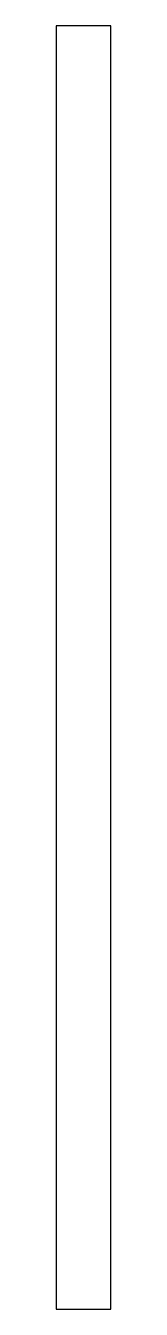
# Model space of a CAD drawing. Header units: metres. Extents: x -3 to 3, y -75 to 75.
import ezdxf

# ---------------------------------------------------------------- set-up
doc = ezdxf.new("R2010")
doc.units = ezdxf.units.M
doc.layers.add('WIRE_CHANNEL', color=7, linetype='Continuous')

msp = doc.modelspace()

# ---------------------------------------------------------------- linework, layer by layer
at = {"layer": 'WIRE_CHANNEL'}
msp.add_lwpolyline([(-3.175, -75), (3.175, -75), (3.175, 75), (-3.175, 75)], close=True, dxfattribs=at)

doc.saveas('drawing.dxf')
